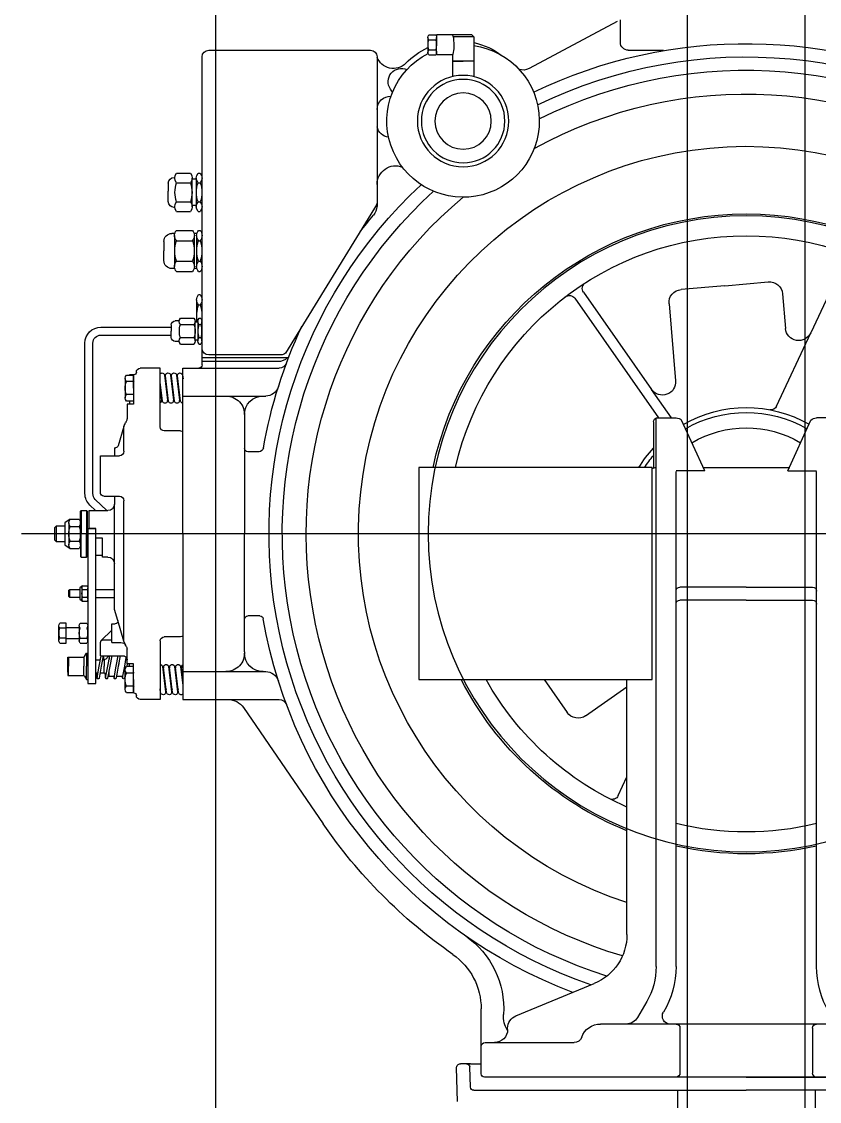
# Model space of a CAD drawing. Extents: x -678900 to 2378000, y 0 to 1840591.
# Drawn here: x -149055 to -148453, y 694482 to 695297 of the extents above; entities that cross this region are included whole.
import ezdxf

# ---------------------------------------------------------------- set-up
doc = ezdxf.new("R2010")
doc.units = 0
doc.header["$LTSCALE"] = 1000
doc.header["$MEASUREMENT"] = 0
doc.header["$PDMODE"] = 1
doc.linetypes.add('DASH', pattern=[0.35, 0.25, -0.1])
doc.layers.get('0').update_dxf_attribs({"linetype": 'CONTINUOUS'})
doc.layers.get('DEFPOINTS').update_dxf_attribs({"color": 8, "linetype": 'CONTINUOUS'})
for name, color, linetype in [('AD-DIMS-INSD', 73, 'CONTINUOUS'), ('AE-ELEV-4', 251, 'CONTINUOUS'), ('AE-HDWR-COVR', 8, 'CONTINUOUS'), ('C-XREF-INT', 7, 'CONTINUOUS')]:
    doc.layers.add(name, color=color, linetype=linetype)
doc.styles.add('TH-STYLE3', font='TSSDENG', dxfattribs={"width": 0.7, "bigfont": 'TSSDCHN'})
doc.dimstyles.new('TH-DIM50', dxfattribs={"dimscale": 50, "dimtxt": 2.5, "dimasz": 1, "dimexe": 1, "dimexo": 1, "dimgap": 1.5, "dimtad": 1, "dimdec": 0, "dimdsep": 46, "dimtxsty": 'TH-STYLE3', "dimblk1": 'ARCHTICK', "dimblk2": 'ARCHTICK', "dimsah": 1, "dimcen": -1, "dimclrd": 256, "dimclre": 256, "dimclrt": 256, "dimazin": 0, "dimtfac": 1, "dimtdec": 0, "dimtix": 1, "dimtmove": 2, "dimatfit": 0, "dimldrblk": 'ARCHTICK', "dimfxl": 0, "dimtolj": 1, "dimtzin": 0, "dimlwd": -1, "dimlwe": -1, "dimarcsym": 0})

# ---------------------------------------------------------------- blocks, each defined once
blk = doc.blocks.new('_ArchTick')
at = {"color": 0, "linetype": 'ByBlock', "const_width": 0.4}
blk.add_lwpolyline([(-0.5, -0.5), (0.5, 0.5)], dxfattribs=at)
blk = doc.blocks.new('*D488')
at = {"layer": 'AD-DIMS-INSD'}
for p, q in [((4637.68, 15190), (4093.99, 15190)), ((4143.99, 11710), (4143.99, 15190)), ((4637.68, 11710), (4093.99, 11710))]:
    blk.add_line(p, q, dxfattribs=at)
at = {"layer": 'DEFPOINTS', "color": 0}
for p in [(4143.99, 15190), (4687.68, 15190), (4687.68, 11710)]:
    blk.add_point(p, dxfattribs=at)
at = {"layer": 'AD-DIMS-INSD', "xscale": 50, "yscale": 50, "zscale": 50}
for p, rotation in [((4143.99, 15190), 90), ((4143.99, 11710), 270)]:
    blk.add_blockref('_ArchTick', p, dxfattribs=dict(at, rotation=rotation))
at = {"layer": 'AD-DIMS-INSD', "insert": (4006.49, 13537.17), "char_height": 125, "attachment_point": 5, "rotation": 90, "style": 'TH-STYLE3'}
blk.add_mtext('\\A1;4350', dxfattribs=at)
blk = doc.blocks.new('冲顶')
at = {"layer": 'AE-ELEV-4'}
for p, q in [((1333804.92, 856099.89), (1333804.92, 858599.89)), ((1333893.92, 858599.89), (1333893.92, 856099.89))]:
    blk.add_line(p, q, dxfattribs=at)
at = {"layer": 'AE-ELEV-4', "ltscale": 0.25}
for p, q in [((1333944.42, 858010.89), (1333944.42, 858027.89)), ((1333946.85, 858026.6), (1334013.26, 857991.13)), ((1334055.02, 858014.95), (1334056.52, 858016.45)), ((1334055.02, 858014.95), (1334070.25, 858014.95)), ((1334055.02, 858014.95), (1334055.02, 858008.39)), ((1334056.52, 858016.45), (1334083.02, 858016.45)), ((1334069.68, 858008.55), (1334070.02, 858013.96)), ((1334070.02, 858013.96), (1334070.4, 858015.59)), ((1334070.4, 858015.59), (1334071.02, 858016.45)), ((1334071.02, 858016.45), (1334071.02, 858016.45)), ((1334083.02, 858016.45), (1334083.02, 858008.95)), ((1334083.02, 858005.36), (1334083.02, 858014.58)), ((1334088.83, 858016.46), (1334083.72, 858016.46)), ((1334088.83, 858012.7), (1334083.72, 858012.7)), ((1334089.52, 858014.58), (1334089.52, 858003.32)), ((1333938.42, 858004.89), (1333911.92, 858004.89)), ((1333911.92, 858004.89), (1333912.11, 858004.8)), ((1334055.02, 858008.39), (1334055.02, 857996.75)), ((1334069.79, 858005.93), (1334069.68, 858008.55)), ((1334070.54, 858001.96), (1334069.79, 858005.93)), ((1334083.02, 858001.45), (1334083.02, 858008.95)), ((1334083.02, 858003.32), (1334083.02, 858005.36)), ((1334088.83, 858005.2), (1334083.72, 858005.2)), ((1334254.92, 858004.89), (1334132.92, 858004.89)), ((1334254.92, 858004.89), (1334133.17, 858004.89)), ((1334055.02, 857996.75), (1334063.02, 857996.75)), ((1334055.02, 857996.75), (1334071.02, 857996.75)), ((1334055.02, 857996.75), (1334055.02, 857985.01)), ((1334071.02, 857996.75), (1334063.02, 857996.75)), ((1334071.02, 858001.45), (1334070.54, 858001.96)), ((1334071.02, 858001.45), (1334071.02, 857996.75)), ((1334071.02, 858001.45), (1334083.02, 858001.45)), ((1334071.02, 857996.75), (1334071.02, 857985.01)), ((1334088.83, 858001.45), (1334083.72, 858001.45)), ((1334127.92, 857999.93), (1334127.92, 857886.92)), ((1334259.92, 857779.89), (1334259.92, 857999.89)), ((1334259.92, 857779.89), (1334259.92, 857999.89)), ((1334259.92, 857767.39), (1334259.92, 857999.89)), ((1334116.24, 857973.23), (1334117.83, 857975.54)), ((1334259.92, 857886.8), (1334259.92, 857908.48)), ((1334263, 857912.1), (1334261.27, 857912.1)), ((1334264.34, 857908.48), (1334264.34, 857886.8)), ((1334264.34, 857907.51), (1334267.44, 857907.51)), ((1334267.44, 857886.8), (1334267.44, 857908.48)), ((1334279.13, 857912.1), (1334268.78, 857912.1)), ((1334280.39, 857908.98), (1334280.97, 857908.98)), ((1334263, 857904.87), (1334261.27, 857904.87)), ((1334279.13, 857904.87), (1334268.78, 857904.87)), ((1334285.39, 857904.56), (1334285.39, 857898.64)), ((1334285.39, 857890.72), (1334285.39, 857898.64)), ((1334127.92, 857888.89), (1334197.07, 857776.28)), ((1334263, 857890.41), (1334261.27, 857890.41)), ((1334279.13, 857890.41), (1334268.78, 857890.41)), ((1334263, 857883.18), (1334261.27, 857883.18)), ((1334264.34, 857887.77), (1334267.52, 857887.77)), ((1334279.13, 857883.18), (1334268.78, 857883.18)), ((1334280.39, 857886.3), (1334280.97, 857886.3)), ((1334259.92, 857841.7), (1334259.92, 857865.08)), ((1334262.57, 857868.98), (1334261.37, 857868.98)), ((1334263.82, 857866.64), (1334265.92, 857866.64)), ((1334264.03, 857865.08), (1334264.03, 857841.7)), ((1334265.71, 857841.7), (1334265.71, 857865.08)), ((1334279.26, 857868.98), (1334267.16, 857868.98)), ((1334280.5, 857866.64), (1334282.71, 857866.64)), ((1334280.71, 857865.08), (1334280.71, 857841.7)), ((1334262.57, 857861.18), (1334261.37, 857861.18)), ((1334279.26, 857861.18), (1334267.16, 857861.18)), ((1334288.71, 857860.64), (1334288.71, 857853.39)), ((1334288.71, 857846.14), (1334288.71, 857853.39)), ((1333775.16, 857846.5), (1333800.79, 857791.5)), ((1334262.57, 857845.6), (1334261.37, 857845.6)), ((1334263.82, 857840.14), (1334265.92, 857840.14)), ((1334279.26, 857845.6), (1334267.16, 857845.6)), ((1334280.5, 857840.14), (1334282.71, 857840.14)), ((1334262.57, 857837.8), (1334261.37, 857837.8)), ((1334279.26, 857837.8), (1334267.16, 857837.8)), ((1333865.71, 857827.18), (1333832.83, 857830.06)), ((1333865.71, 857827.18), (1333898.58, 857824.31)), ((1333822, 857820.97), (1333819.82, 857794.86)), ((1333978.78, 857817.67), (1333915.58, 857727.39)), ((1333972.23, 857822.25), (1333920.86, 857748.88)), ((1334259.92, 857799.69), (1334259.92, 857816.58)), ((1334262.58, 857820.48), (1334261.38, 857820.48)), ((1334264.03, 857816.58), (1334264.03, 857799.59)), ((1333907.67, 857813.47), (1333902.7, 857755.49)), ((1334262.58, 857812.68), (1334261.38, 857812.68)), ((1334260.03, 857785.53), (1334260.03, 857800.25)), ((1334262.12, 857802.7), (1334260.95, 857802.7)), ((1334263.03, 857800.25), (1334263.03, 857785.53)), ((1334263.03, 857799.59), (1334265.13, 857799.59)), ((1334265.13, 857785.53), (1334265.13, 857800.25)), ((1334276.22, 857802.7), (1334266.05, 857802.7)), ((1334277.07, 857800.59), (1334280.13, 857800.59)), ((1333826.5, 857736.38), (1333800.79, 857791.5)), ((1334262.12, 857797.8), (1334260.95, 857797.8)), ((1334276.22, 857797.8), (1334266.05, 857797.8)), ((1334283.13, 857797.59), (1334283.13, 857792.89)), ((1334283.13, 857797.59), (1334283.13, 857792.89)), ((1334336.27, 857795.89), (1334283.13, 857795.89)), ((1334283.13, 857788.19), (1334283.13, 857792.89)), ((1334283.13, 857788.19), (1334283.13, 857792.89)), ((1334262.12, 857787.98), (1334260.95, 857787.98)), ((1334262.12, 857783.07), (1334260.95, 857783.07)), ((1334263.03, 857786.19), (1334265.19, 857786.19)), ((1334276.22, 857787.98), (1334266.05, 857787.98)), ((1334276.22, 857783.07), (1334266.05, 857783.07)), ((1334277.07, 857785.19), (1334280.13, 857785.19)), ((1334336.27, 857789.89), (1334283.13, 857789.89)), ((1334342.27, 857680.65), (1334342.27, 857783.89)), ((1334348.27, 857680.65), (1334348.27, 857783.89)), ((1334200.53, 857774.89), (1334254.92, 857774.89)), ((1334259.92, 857772.89), (1334194.69, 857772.89)), ((1334202.7, 857769.89), (1334259.92, 857769.89)), ((1334274.42, 857764.89), (1334201.87, 857764.89)), ((1334274.66, 857759.7), (1334274.31, 857756.8)), ((1334274.42, 857639.89), (1334274.42, 857764.89)), ((1334276.23, 857740.08), (1334278.49, 857759.08)), ((1334279.18, 857759.7), (1334276.92, 857740.7)), ((1334278.84, 857756.8), (1334278.49, 857759.7)), ((1334280.76, 857740.08), (1334283.02, 857759.08)), ((1334280.76, 857740.08), (1334283.02, 857759.08)), ((1334283.71, 857759.7), (1334281.45, 857740.7)), ((1334283.36, 857756.8), (1334283.02, 857759.7)), ((1334285.28, 857740.08), (1334287.54, 857759.08)), ((1334285.28, 857740.08), (1334287.54, 857759.08)), ((1334288.23, 857759.7), (1334285.97, 857740.7)), ((1334287.89, 857756.8), (1334287.54, 857759.7)), ((1334291.51, 857764.89), (1334306.51, 857764.89)), ((1334291.51, 857755.39), (1334291.51, 857764.89)), ((1334311.56, 857759.89), (1334314.56, 857759.84)), ((1334311.56, 857755.39), (1334311.56, 857759.89)), ((1334311.56, 857759.7), (1334311.56, 857740.07)), ((1334317.05, 857759.7), (1334311.56, 857759.7)), ((1334314.56, 857759.84), (1334314.56, 857759.7)), ((1334289.8, 857740.08), (1334291.51, 857754.47)), ((1334289.8, 857740.08), (1334291.51, 857754.47)), ((1334291.51, 857744.39), (1334291.51, 857755.39)), ((1334311.56, 857749.89), (1334311.56, 857755.39)), ((1334311.56, 857754.8), (1334317.05, 857754.8)), ((1334317.96, 857757.25), (1334317.96, 857742.53)), ((1333905.81, 857727.39), (1333920.86, 857748.88)), ((1334274.42, 857743.89), (1334211.74, 857743.89)), ((1334276.92, 857740.08), (1334276.58, 857742.98)), ((1334281.45, 857740.08), (1334281.1, 857742.98)), ((1334285.97, 857740.08), (1334285.62, 857742.98)), ((1334290.49, 857740.08), (1334290.15, 857742.98)), ((1334291.51, 857749.29), (1334290.49, 857740.7)), ((1334291.51, 857733.89), (1334291.51, 857744.39)), ((1334291.51, 857720.7), (1334291.51, 857744.39)), ((1334311.56, 857749.89), (1334311.56, 857744.39)), ((1334311.56, 857744.98), (1334317.05, 857744.98)), ((1334311.56, 857744.39), (1334311.56, 857737.89)), ((1334311.56, 857740.07), (1334317.05, 857740.07)), ((1334311.56, 857737.89), (1334316.56, 857737.89)), ((1334314.56, 857740.07), (1334314.56, 857737.84)), ((1334316.56, 857737.89), (1334316.56, 857726.9)), ((1333781.42, 857727.39), (1333796.42, 857727.39)), ((1333917.42, 857727.39), (1333902.42, 857727.39)), ((1333917.42, 857695.89), (1333917.42, 857727.39)), ((1334227.97, 857728.97), (1334227.97, 857639.89)), ((1333818.13, 857687.4), (1333800.67, 857725.63)), ((1333880.72, 857687.4), (1333898.18, 857725.63)), ((1333919.42, 857724.39), (1333919.42, 857689.55)), ((1334276.16, 857717.6), (1334288.41, 857717.6)), ((1334317.3, 857724.6), (1334317.59, 857723.99)), ((1334318.84, 857720.99), (1334323.24, 857706.32)), ((1334318.84, 857702.27), (1334318.84, 857720.99)), ((1334216.92, 857701.89), (1334225.49, 857701.89)), ((1334326.06, 857704.89), (1334325.15, 857704.89)), ((1334326.06, 857704.89), (1334326.06, 857699.26)), ((1334326.06, 857702.14), (1334326.06, 857698.77)), ((1333917.42, 857313.29), (1333917.42, 857695.89)), ((1334336.56, 857698.77), (1334322.34, 857698.77)), ((1334336.56, 857670.19), (1334336.56, 857698.77)), ((1333818.13, 857687.4), (1333796.42, 857687.4)), ((1333796.42, 857313.29), (1333796.42, 857686.9)), ((1333881.85, 857689.89), (1333816.57, 857689.89)), ((1333880.72, 857687.4), (1333902.42, 857687.4)), ((1333902.42, 857313.29), (1333902.42, 857686.9)), ((1333920.29, 857689.89), (1334094.42, 857689.89)), ((1333920.29, 857529.89), (1333920.29, 857689.89)), ((1334094.42, 857689.89), (1334096.42, 857689.89)), ((1334096.42, 857689.89), (1334096.42, 857529.89)), ((1334342.27, 857670.24), (1334342.27, 857680.65)), ((1334348.27, 857670.24), (1334348.27, 857680.65)), ((1334318.84, 857558.79), (1334318.84, 857664.85)), ((1334334.06, 857668.35), (1334322.34, 857668.35)), ((1334326.06, 857668.35), (1334326.06, 857662.39)), ((1334326.06, 857600.89), (1334326.06, 857662.39)), ((1334331.71, 857657.43), (1334340.45, 857665.94)), ((1334340.27, 857657.39), (1334344.64, 857661.64)), ((1334345.06, 857657.39), (1334331.06, 857657.39)), ((1334345.06, 857646.39), (1334345.06, 857657.39)), ((1334347.06, 857657.39), (1334346.56, 857656.89)), ((1334346.56, 857656.89), (1334346.56, 857646.39)), ((1334347.06, 857657.39), (1334347.06, 857639.89)), ((1334351.06, 857657.39), (1334347.06, 857657.39)), ((1334351.06, 857657.39), (1334351.06, 857639.89)), ((1334351.56, 857656.89), (1334351.06, 857657.39)), ((1334351.56, 857646.39), (1334351.56, 857656.89)), ((1334345.06, 857643.8), (1334345.06, 857646.39)), ((1334346.56, 857646.39), (1334346.56, 857639.89)), ((1334351.56, 857631.66), (1334351.56, 857648.12)), ((1334351.56, 857639.89), (1334351.56, 857646.39)), ((1334359.54, 857650.86), (1334352.59, 857650.86)), ((1334359.54, 857645.37), (1334352.59, 857645.37)), ((1334359.54, 857650.86), (1334363.56, 857648.12)), ((1334360.56, 857648.12), (1334360.56, 857631.66)), ((1334363.56, 857648.12), (1334363.56, 857631.66)), ((1334369.86, 857645.89), (1334363.56, 857645.89)), ((1334371.06, 857644.69), (1334369.86, 857645.89)), ((1334369.86, 857633.89), (1334369.86, 857645.89)), ((1334371.06, 857635.09), (1334371.06, 857644.69)), ((1333302.78, 857639.89), (1334396.06, 857639.89)), ((1334227.97, 857550.81), (1334227.97, 857639.89)), ((1334274.42, 857639.89), (1334274.42, 857514.89)), ((1334335.06, 857636.56), (1334340.06, 857636.56)), ((1334335.06, 857623.61), (1334335.06, 857636.56)), ((1334340.06, 857643.8), (1334345.06, 857643.8)), ((1334340.06, 857639.89), (1334340.06, 857643.8)), ((1334340.06, 857631.79), (1334340.06, 857643.8)), ((1334346.06, 857643.8), (1334340.06, 857643.8)), ((1334340.06, 857638.39), (1334340.06, 857639.89)), ((1334340.06, 857633.39), (1334340.06, 857638.39)), ((1334346.06, 857643.8), (1334346.06, 857631.79)), ((1334346.56, 857633.39), (1334346.56, 857639.89)), ((1334347.06, 857622.39), (1334347.06, 857639.89)), ((1334351.06, 857622.39), (1334351.06, 857639.89)), ((1334351.56, 857639.89), (1334351.56, 857633.39)), ((1334340.06, 857623.61), (1334340.06, 857633.39)), ((1334340.06, 857613.8), (1334340.06, 857631.79)), ((1334346.06, 857631.79), (1334346.06, 857598.89)), ((1334346.56, 857622.89), (1334346.56, 857633.39)), ((1334351.56, 857633.39), (1334351.56, 857622.89)), ((1334359.54, 857634.41), (1334352.59, 857634.41)), ((1334359.54, 857628.92), (1334352.59, 857628.92)), ((1334363.56, 857631.66), (1334359.54, 857628.92)), ((1334363.56, 857633.89), (1334369.86, 857633.89)), ((1334369.86, 857633.89), (1334371.06, 857635.09)), ((1334331.06, 857622.39), (1334335.06, 857622.39)), ((1334335.06, 857623.61), (1334340.06, 857623.61)), ((1334335.06, 857622.39), (1334335.06, 857623.61)), ((1334347.06, 857622.39), (1334346.56, 857622.89)), ((1334351.06, 857622.39), (1334347.06, 857622.39)), ((1334351.56, 857622.89), (1334351.06, 857622.39)), ((1334340.06, 857602.89), (1334340.06, 857613.8)), ((1333849.42, 857599.73), (1333799.42, 857599.73)), ((1333849.42, 857599.73), (1333899.42, 857599.73)), ((1334326.06, 857588.89), (1334326.06, 857600.89)), ((1334340.06, 857597.89), (1334326.06, 857597.89)), ((1334340.06, 857598.89), (1334340.06, 857602.89)), ((1334340.06, 857590.89), (1334340.06, 857598.89)), ((1334346.06, 857590.56), (1334346.06, 857599.22)), ((1334346.06, 857598.89), (1334346.06, 857590.89)), ((1334350.03, 857600.66), (1334346.6, 857600.66)), ((1334350.03, 857597.78), (1334346.6, 857597.78)), ((1334350.03, 857600.66), (1334352.06, 857599.22)), ((1334350.56, 857599.22), (1334350.56, 857590.56)), ((1334352.06, 857599.22), (1334352.06, 857590.56)), ((1334359.73, 857597.89), (1334352.06, 857597.89)), ((1334359.73, 857591.89), (1334359.73, 857597.89)), ((1334360.33, 857597.29), (1334359.73, 857597.89)), ((1334360.33, 857592.49), (1334360.33, 857597.29)), ((1333849.42, 857589.89), (1333799.42, 857589.89)), ((1333849.42, 857589.89), (1333899.42, 857589.89)), ((1334326.06, 857591.89), (1334326.24, 857591.89)), ((1334340.06, 857591.89), (1334326.06, 857591.89)), ((1334326.06, 857582.89), (1334326.06, 857588.89)), ((1334340.06, 857572.4), (1334340.06, 857590.89)), ((1334346.06, 857590.89), (1334346.06, 857586.89)), ((1334350.03, 857592), (1334346.6, 857592)), ((1334350.03, 857589.12), (1334346.6, 857589.12)), ((1334352.06, 857590.56), (1334350.03, 857589.12)), ((1334352.06, 857591.89), (1334359.73, 857591.89)), ((1334359.73, 857591.89), (1334360.33, 857592.49)), ((1334323.54, 857574.46), (1334326.06, 857582.89)), ((1334346.06, 857586.89), (1334346.06, 857579.89)), ((1334346.06, 857579.89), (1334346.06, 857572.4)), ((1334216.3, 857577.89), (1334225.49, 857577.89)), ((1334318.84, 857558.79), (1334323.54, 857574.46)), ((1334328.06, 857571.89), (1334325.45, 857571.89)), ((1334328.06, 857557.89), (1334328.06, 857571.89)), ((1334340.06, 857565.2), (1334340.06, 857572.4)), ((1334346.06, 857572.4), (1334346.06, 857565.2)), ((1334351.87, 857572.4), (1334346.76, 857572.4)), ((1334362.57, 857557.38), (1334362.57, 857572.4)), ((1334362.57, 857572.4), (1334367.17, 857572.4)), ((1334335.98, 857559.3), (1334328.06, 857567.22)), ((1334340.06, 857556.51), (1334340.06, 857565.2)), ((1334346.06, 857559.26), (1334346.06, 857570.52)), ((1334346.06, 857565.2), (1334346.06, 857559.4)), ((1334352.56, 857570.52), (1334352.56, 857559.26)), ((1334352.56, 857568.89), (1334362.17, 857568.89)), ((1334362.57, 857560.89), (1334362.57, 857568.89)), ((1334362.57, 857568.64), (1334367.17, 857568.64)), ((1334367.87, 857559.26), (1334367.87, 857570.52)), ((1334276.16, 857562.18), (1334288.41, 857562.18)), ((1334291.51, 857559.08), (1334291.51, 857535.39)), ((1334317.3, 857555.18), (1334317.59, 857555.79)), ((1334328.06, 857557.89), (1334321.11, 857557.89)), ((1334334.56, 857559.89), (1334328.06, 857559.89)), ((1334336.56, 857547.89), (1334336.56, 857557.89)), ((1334340.06, 857554.99), (1334340.06, 857556.51)), ((1334340.06, 857547.89), (1334340.06, 857554.99)), ((1334346.06, 857559.4), (1334346.06, 857558.19)), ((1334346.06, 857558.19), (1334346.06, 857550.89)), ((1334351.87, 857561.14), (1334346.76, 857561.14)), ((1334351.87, 857557.38), (1334346.76, 857557.38)), ((1334362.17, 857560.89), (1334352.56, 857560.89)), ((1334362.57, 857561.14), (1334367.17, 857561.14)), ((1334367.17, 857557.38), (1334362.57, 857557.38)), ((1334316.56, 857541.89), (1334316.56, 857552.88)), ((1334318.29, 857539.89), (1334317.07, 857546.55)), ((1334318.37, 857547.64), (1334321.77, 857547.64)), ((1334336.56, 857547.89), (1334319.56, 857547.89)), ((1334321.38, 857547.64), (1334321.42, 857547.89)), ((1334321.7, 857547.89), (1334323.16, 857539.89)), ((1334324.69, 857539.89), (1334323.22, 857547.89)), ((1334323.29, 857547.64), (1334328.17, 857547.64)), ((1334324.69, 857539.89), (1334323.47, 857546.55)), ((1334327.78, 857547.64), (1334327.82, 857547.89)), ((1334327.78, 857547.64), (1334327.82, 857547.89)), ((1334328.1, 857547.89), (1334329.56, 857539.89)), ((1334328.1, 857547.89), (1334329.56, 857539.89)), ((1334331.09, 857539.89), (1334329.62, 857547.89)), ((1334331.09, 857539.89), (1334329.62, 857547.89)), ((1334329.69, 857547.64), (1334330.12, 857547.64)), ((1334330.12, 857547.64), (1334330.12, 857545.19)), ((1334330.54, 857547.46), (1334332.65, 857545.36)), ((1334333.68, 857544.89), (1334334.22, 857547.89)), ((1334334.18, 857547.64), (1334334.22, 857547.89)), ((1334334.5, 857547.89), (1334335.12, 857544.47)), ((1334334.5, 857547.89), (1334335.96, 857539.89)), ((1334337.49, 857539.89), (1334336.02, 857547.89)), ((1334340.06, 857544.89), (1334340.06, 857547.89)), ((1334347.04, 857549.89), (1334346.03, 857549.89)), ((1334346.06, 857550.89), (1334346.06, 857528.89)), ((1334348.6, 857547.19), (1334347.04, 857549.89)), ((1334347.04, 857549.89), (1334347.04, 857539.89)), ((1334360.91, 857546.89), (1334349.11, 857546.89)), ((1334349.11, 857546.89), (1334349.11, 857539.89)), ((1334360.7, 857546.89), (1334360.7, 857539.89)), ((1334361.11, 857546.69), (1334360.91, 857546.89)), ((1334361.11, 857544.79), (1334361.11, 857546.69)), ((1334276.14, 857539.7), (1334274.42, 857525.31)), ((1334276.14, 857539.7), (1334274.42, 857525.31)), ((1334274.42, 857530.49), (1334275.45, 857539.08)), ((1334275.45, 857539.7), (1334275.79, 857536.8)), ((1334277.71, 857520.08), (1334279.97, 857539.08)), ((1334280.66, 857539.7), (1334278.4, 857520.7)), ((1334280.66, 857539.7), (1334278.4, 857520.7)), ((1334279.97, 857539.7), (1334280.32, 857536.8)), ((1334282.23, 857520.08), (1334284.49, 857539.08)), ((1334285.18, 857539.7), (1334282.92, 857520.7)), ((1334285.18, 857539.7), (1334282.92, 857520.7)), ((1334284.49, 857539.7), (1334284.84, 857536.8)), ((1334286.76, 857520.08), (1334289.02, 857539.08)), ((1334289.71, 857539.7), (1334287.45, 857520.7)), ((1334289.02, 857539.7), (1334289.36, 857536.8)), ((1334291.51, 857545.89), (1334291.51, 857535.39)), ((1334311.56, 857541.89), (1334316.56, 857541.89)), ((1334311.56, 857535.39), (1334311.56, 857541.89)), ((1334311.56, 857520.07), (1334311.56, 857539.7)), ((1334311.56, 857539.7), (1334317.05, 857539.7)), ((1334314.56, 857539.7), (1334314.56, 857541.94)), ((1334316.39, 857541.89), (1334316.76, 857539.89)), ((1334316.76, 857539.89), (1334316.79, 857539.7)), ((1334319.86, 857531.27), (1334318.29, 857539.89)), ((1334322.79, 857541.89), (1334323.16, 857539.89)), ((1334323.16, 857539.89), (1334324.79, 857531.01)), ((1334323.16, 857539.89), (1334323.19, 857539.7)), ((1334326.26, 857531.27), (1334324.69, 857539.89)), ((1334326.26, 857531.27), (1334324.69, 857539.89)), ((1334329.56, 857539.89), (1334331.19, 857531.01)), ((1334329.56, 857539.89), (1334331.19, 857531.01)), ((1334332.66, 857531.27), (1334331.09, 857539.89)), ((1334332.66, 857531.27), (1334331.09, 857539.89)), ((1334335.05, 857544.89), (1334333.78, 857544.89)), ((1334333.78, 857544.89), (1334333.78, 857539.89)), ((1334333.78, 857534.89), (1334333.78, 857539.89)), ((1334335.96, 857539.89), (1334337.59, 857531.01)), ((1334340.06, 857544.89), (1334336.57, 857544.89)), ((1334339.06, 857531.27), (1334337.49, 857539.89)), ((1334340.06, 857531.89), (1334340.06, 857544.89)), ((1334347.04, 857529.89), (1334347.04, 857539.89)), ((1334349.11, 857532.89), (1334349.11, 857539.89)), ((1334360.7, 857532.89), (1334360.7, 857539.89)), ((1334360.91, 857532.89), (1334360.91, 857539.89)), ((1334361.11, 857539.89), (1334361.11, 857544.79)), ((1334361.11, 857535.39), (1334361.11, 857539.89)), ((1334361.11, 857539.89), (1334361.11, 857534.99)), ((1334274.42, 857535.89), (1334211.93, 857535.89)), ((1334291.51, 857535.39), (1334291.51, 857524.39)), ((1334311.56, 857529.89), (1334311.56, 857535.39)), ((1334311.56, 857534.8), (1334317.05, 857534.8)), ((1334317.72, 857532.14), (1334318.18, 857532.14)), ((1334317.96, 857522.53), (1334317.96, 857537.25)), ((1334317.96, 857533.3), (1334318.39, 857531.01)), ((1334319.7, 857532.14), (1334324.58, 857532.14)), ((1334320.07, 857532.14), (1334319.86, 857531.01)), ((1334324.36, 857533.3), (1334324.79, 857531.01)), ((1334326.1, 857532.14), (1334330.12, 857532.14)), ((1334326.47, 857532.14), (1334326.26, 857531.01)), ((1334326.47, 857532.14), (1334326.26, 857531.01)), ((1334330.12, 857532.14), (1334330.12, 857536.85)), ((1334330.54, 857532.32), (1334330.88, 857532.66)), ((1334332.17, 857533.95), (1334332.65, 857534.42)), ((1334333.36, 857534.83), (1334332.66, 857531.01)), ((1334332.87, 857532.14), (1334332.66, 857531.01)), ((1334336.87, 857534.89), (1334333.78, 857534.89)), ((1334340.06, 857534.89), (1334338.4, 857534.89)), ((1334339.76, 857534.83), (1334339.06, 857531.01)), ((1334340.06, 857526.89), (1334340.06, 857531.89)), ((1334348.6, 857532.59), (1334347.04, 857529.89)), ((1334360.91, 857532.89), (1334349.11, 857532.89)), ((1334361.11, 857533.09), (1334360.91, 857532.89)), ((1334361.11, 857533.09), (1334360.91, 857532.89)), ((1334361.11, 857535.39), (1334361.11, 857534.99)), ((1334361.11, 857534.99), (1334361.11, 857533.09)), ((1334361.11, 857534.99), (1334361.11, 857533.09)), ((1334094.42, 857529.89), (1333920.29, 857529.89)), ((1333939.42, 857337.46), (1333939.42, 857529.89)), ((1333970.58, 857502.58), (1333939.42, 857524.38)), ((1334001.91, 857529.89), (1333984.51, 857505.04)), ((1334096.42, 857529.89), (1334094.42, 857529.89)), ((1334278.05, 857522.98), (1334278.4, 857520.08)), ((1334282.58, 857522.98), (1334282.92, 857520.08)), ((1334287.1, 857522.98), (1334287.45, 857520.08)), ((1334291.28, 857520.08), (1334291.62, 857522.98)), ((1334291.51, 857524.39), (1334291.51, 857514.89)), ((1334311.56, 857529.89), (1334311.56, 857524.39)), ((1334311.56, 857524.98), (1334317.05, 857524.98)), ((1334311.56, 857524.39), (1334311.56, 857519.89)), ((1334346.06, 857526.89), (1334340.06, 857526.89)), ((1334347.04, 857529.89), (1334346.03, 857529.89)), ((1334346.06, 857528.89), (1334346.06, 857526.89)), ((1334240.3, 857514.89), (1334201.87, 857514.89)), ((1334274.42, 857514.89), (1334240.3, 857514.89)), ((1334291.51, 857514.89), (1334306.51, 857514.89)), ((1334317.05, 857520.07), (1334311.56, 857520.07)), ((1334311.56, 857519.89), (1334314.56, 857519.94)), ((1334314.56, 857519.94), (1334314.56, 857520.07)), ((1334228.75, 857508.8), (1334168.64, 857421.1)), ((1333945.96, 857442.36), (1333939.42, 857456.36)), ((1334023.25, 857275.99), (1333964.11, 857300.51)), ((1333924.53, 857286.79), (1333931.39, 857274.89)), ((1334049.42, 857239.89), (1334049.42, 857281.46)), ((1333739.42, 857269.89), (1333959.42, 857269.89)), ((1333799.42, 857266.89), (1333799.42, 857232.89)), ((1333899.42, 857266.89), (1333899.42, 857232.89)), ((1334029.42, 857265.89), (1334029.42, 857266.75)), ((1334046.42, 857255.89), (1333979.22, 857255.89)), ((1334049.42, 857232.39), (1334049.42, 857252.18)), ((1334057.42, 857239.89), (1334049.42, 857239.89)), ((1334057.42, 857239.89), (1334065.02, 857239.89)), ((1334057.5, 857222.3), (1334058.03, 857237.48)), ((1334067.13, 857211.5), (1334068.01, 857236.79)), ((1333849.42, 857229.89), (1333651.92, 857229.89)), ((1333711.77, 857229.89), (1333987.08, 857229.89)), ((1333849.42, 857229.89), (1334046.92, 857229.89)), ((1333643.85, 857219.89), (1333849.42, 857219.89)), ((1333797.42, 857219.89), (1333797.42, 857197.89)), ((1334055, 857219.89), (1333849.42, 857219.89)), ((1333901.42, 857219.89), (1333901.42, 857197.89))]:
    blk.add_line(p, q, dxfattribs=at)
for radius in [34.5, 31.5, 21.25]:
    blk.add_circle((1334063.02, 857951.45), radius, dxfattribs=at)
at = {"layer": 'AE-ELEV-4'}
blk.add_circle((1333849.42, 857639.89), 240, dxfattribs=at)
at = {"layer": 'AE-ELEV-4', "ltscale": 0.25}
for centre, radius, start, end in [((1334085.89, 858014.58), 2.87, 139.11761, 220.88239), ((1334094.28, 858008.95), 11.21, 160.43422, 199.56578), ((1334086.66, 858014.58), 2.87, 319.11761, 40.88239), ((1334078.27, 858008.95), 11.21, 340.43422, 19.56578), ((1333849.42, 857639.89), 370, 64.30657, 169.90042), ((1333914.79, 858010.16), 6, 243.43495, 259.98822), ((1333938.42, 858010.89), 6, 270, 0), ((1334063.02, 857951.45), 57.5, 97.99753, 62.67963), ((1334066.71, 857956.95), 55, 102.26768, 127.11044), ((1334085.89, 858003.32), 2.87, 141.13164, 220.88239), ((1334085.89, 858003.32), 2.87, 139.11761, 141.13164), ((1334086.66, 858003.32), 2.87, 344.11417, 40.88239), ((1334066.28, 857956.19), 55.83, 44.13177, 65.39208), ((1334132.92, 857999.89), 5, 90, 180), ((1334254.92, 857999.89), 5, 0, 90), ((1334254.92, 857999.89), 5, 0, 90), ((1334254.92, 857999.89), 5, 0, 90), ((1333849.42, 857639.89), 360, 64.07155, 188.88621), ((1334086.66, 858003.32), 2.87, 319.11761, 344.11417), ((1334115.68, 858004.12), 13, 224.13177, 340.38421), ((1333849.42, 857639.89), 350, 63.50815, 188.72688), ((1334017.97, 857999.95), 10, 241.89343, 287.06047), ((1334109.58, 857981.19), 10, 325.56625, 114.53674), ((1333849.42, 857639.89), 332, 61.2038, 253.70043), ((1334117.92, 857960.16), 10, 0, 93.00089), ((1334118.17, 857949.25), 10, 276.04328, 347.16143), ((1333849.42, 857639.89), 292.5, 287.92021, 251.73103), ((1334113.92, 857903.69), 14, 0, 111.18276), ((1334265.45, 857908.48), 5.52, 139.11761, 220.88239), ((1334258.82, 857908.48), 5.52, 319.11761, 40.88239), ((1334272.96, 857908.48), 5.52, 139.11761, 220.88239), ((1334274.96, 857908.48), 5.52, 319.11761, 40.88239), ((1334280.97, 857904.56), 4.42, 0, 90), ((1333849.42, 857639.89), 350, 287.49196, 47.62434), ((1333849.42, 857639.89), 350, 287.49196, 47.62434), ((1333849.42, 857639.89), 360, 288.99083, 47.06094), ((1334281.61, 857897.64), 21.59, 160.43422, 199.56578), ((1334242.66, 857897.64), 21.59, 340.43422, 19.56578), ((1334289.12, 857897.64), 21.59, 160.43422, 199.56578), ((1334258.79, 857897.64), 21.59, 340.43422, 19.56578), ((1333849.42, 857639.89), 332, 286.34085, 49.95619), ((1334132.92, 857890.46), 5, 180, 214.9413), ((1334265.45, 857886.8), 5.52, 139.11761, 220.88239), ((1334258.82, 857886.8), 5.52, 319.11761, 40.88239), ((1334272.96, 857886.8), 5.52, 139.11761, 220.88239), ((1334274.96, 857886.8), 5.52, 319.11761, 40.88239), ((1334280.97, 857890.72), 4.42, 270, 0), ((1333849.42, 857639.89), 241.5, 11.94891, 168.05109), ((1334138.17, 857886.92), 10, 180, 220.5474), ((1333849.42, 857639.89), 370, 38.05079, 40.5474), ((1333849.42, 857639.89), 225.01, 12.83922, 167.16078), ((1334265.87, 857865.08), 5.95, 139.11761, 220.88239), ((1334258.07, 857865.08), 5.95, 319.11761, 40.88239), ((1334271.66, 857865.08), 5.95, 139.11761, 220.88239), ((1334274.75, 857865.08), 5.95, 319.11761, 40.88239), ((1334282.71, 857860.64), 6, 0, 90), ((1334283.3, 857853.39), 23.27, 160.43422, 199.56578), ((1334240.64, 857853.39), 23.27, 340.43422, 19.56578), ((1334289.09, 857853.39), 23.27, 160.43422, 199.56578), ((1334257.33, 857853.39), 23.27, 340.43422, 19.56578), ((1334265.87, 857841.7), 5.95, 139.11761, 220.88239), ((1334258.07, 857841.7), 5.95, 319.11761, 40.88239), ((1334271.66, 857841.7), 5.95, 139.11761, 220.88239), ((1334274.75, 857841.7), 5.95, 319.11761, 40.88239), ((1334282.71, 857846.14), 6, 270, 0), ((1333831.96, 857820.1), 10, 85, 175), ((1333897.71, 857814.35), 10, 355, 85), ((1333968.13, 857825.12), 5, 325, 57.86598), ((1333982.88, 857814.8), 5, 52.13402, 145), ((1334265.88, 857816.58), 5.95, 139.11761, 220.88239), ((1334258.08, 857816.58), 5.95, 319.11761, 40.88239), ((1334283.31, 857804.89), 23.27, 160.43422, 188.20876), ((1334240.65, 857804.89), 23.27, 346.83705, 19.56578), ((1334263.78, 857800.25), 3.75, 139.11761, 220.88239), ((1334259.28, 857800.25), 3.75, 319.11761, 40.88239), ((1334268.88, 857800.25), 3.75, 139.11761, 220.88239), ((1334273.38, 857800.25), 3.75, 319.11761, 40.88239), ((1334280.13, 857797.59), 3, 0, 90), ((1333809.86, 857795.73), 10, 205, 355), ((1333849.42, 857639.89), 370, 10.10008, 25.05198), ((1334274.76, 857792.89), 14.65, 160.43422, 199.56578), ((1334248.31, 857792.89), 14.65, 340.43422, 19.56578), ((1334279.85, 857792.89), 14.65, 160.43422, 199.56578), ((1334262.41, 857792.89), 14.65, 340.43422, 19.56578), ((1334336.27, 857783.89), 12, 0, 90), ((1334263.78, 857785.53), 3.75, 139.11761, 220.88239), ((1334259.28, 857785.53), 3.75, 319.11761, 40.88239), ((1334268.88, 857785.53), 3.75, 139.11761, 220.88239), ((1334273.38, 857785.53), 3.75, 319.11761, 40.88239), ((1334280.13, 857788.19), 3, 270, 0), ((1334336.27, 857783.89), 6, 0, 90), ((1334200.53, 857779.89), 5, 226.21466, 270), ((1334254.92, 857779.89), 5, 270, 0), ((1334202.7, 857779.89), 10, 224.427, 270), ((1334201.87, 857770.89), 6, 200.38974, 270), ((1334262.42, 857767.39), 2.5, 180, 270), ((1334276.58, 857759.39), 1.94, 350.8564, 170.8564), ((1334281.1, 857759.39), 1.94, 350.8564, 170.8564), ((1334285.62, 857759.39), 1.94, 350.8564, 170.8564), ((1334290.15, 857759.39), 1.94, 45.2238, 170.8564), ((1334306.51, 857761.89), 3, 0, 90), ((1334311.51, 857761.89), 2, 180, 270), ((1334314.22, 857757.25), 3.75, 319.11761, 40.88239), ((1333912.66, 857754.61), 10, 175, 325), ((1334211.93, 857753.89), 10, 197.4576, 270), ((1334311.16, 857755.29), 0.4, 270, 0), ((1334303.24, 857749.89), 14.65, 340.43422, 19.56578), ((1334213.94, 857729.89), 14, 0, 90), ((1334241.94, 857729.89), 14, 90, 183.75577), ((1334311.16, 857744.49), 0.4, 0, 90), ((1334314.22, 857742.53), 3.75, 319.11761, 40.88239), ((1333849.42, 857639.89), 95.31, 60.10844, 119.80228), ((1333831.03, 857738.49), 5, 205, 278.41871), ((1334274.31, 857740.39), 1.94, 270, 350.8564), ((1334278.84, 857740.39), 1.94, 170.8564, 350.8564), ((1334283.36, 857740.39), 1.94, 170.8564, 350.8564), ((1334287.89, 857740.39), 1.94, 170.8564, 350.8564), ((1334292.41, 857740.39), 1.94, 170.8564, 242.56771), ((1333796.42, 857721.39), 6, 45, 90), ((1333849.42, 857639.89), 91.63, 59.98631, 120.01369), ((1333902.42, 857721.39), 6, 90, 135), ((1333916.42, 857724.39), 3, 0, 90), ((1334320.56, 857726.9), 4, 180, 215.18933), ((1333849.42, 857639.89), 80, 59.18922, 120.81078), ((1334276.16, 857714.5), 3.1, 90, 124.14508), ((1334288.41, 857720.7), 3.1, 270, 0), ((1334303.51, 857716.39), 16, 16.69924, 28.35935), ((1333849.42, 857639.89), 95.31, 31.64233, 42.73831), ((1334217.14, 857705.39), 3.5, 190.10008, 270), ((1334225.49, 857704.39), 2.5, 270, 0), ((1334322.34, 857702.27), 3.5, 180, 270), ((1334325.15, 857706.89), 2, 196.69924, 270), ((1333849.42, 857639.89), 91.63, 33.07065, 40.18705), ((1333917.42, 857683.89), 6, 61.47775, 90), ((1334334.06, 857670.85), 2.5, 270, 0), ((1334336.27, 857670.24), 6, 314.22176, 0), ((1334336.27, 857670.24), 12, 314.22176, 0), ((1334322.34, 857664.85), 3.5, 90, 180), ((1334331.06, 857662.39), 5, 180, 270), ((1334355.75, 857648.12), 4.19, 139.11761, 220.88239), ((1334368.02, 857639.89), 16.38, 160.43422, 199.56578), ((1334356.37, 857648.12), 4.19, 319.11761, 40.88239), ((1334344.11, 857639.89), 16.38, 340.43422, 19.56578), ((1334355.75, 857631.66), 4.19, 139.11761, 220.88239), ((1334356.37, 857631.66), 4.19, 319.11761, 40.88239), ((1334331.06, 857617.39), 5, 90, 180), ((1333799.42, 857596.73), 3, 90, 180), ((1333899.42, 857596.73), 3, 0, 90), ((1334348.27, 857599.22), 2.21, 139.11761, 220.88239), ((1334354.73, 857594.89), 8.62, 160.43422, 199.56578), ((1334348.36, 857599.22), 2.21, 319.11761, 40.88239), ((1334341.9, 857594.89), 8.62, 340.43422, 19.56578), ((1333799.42, 857586.89), 3, 90, 180), ((1333899.42, 857586.89), 3, 0, 90), ((1334348.27, 857590.56), 2.21, 139.11761, 220.88239), ((1334348.36, 857590.56), 2.21, 319.11761, 40.88239), ((1333849.42, 857639.89), 370, 290.71161, 350.02873), ((1334216.3, 857575.39), 2.5, 90, 170.02873), ((1334225.49, 857575.39), 2.5, 0, 90), ((1334325.45, 857573.89), 2, 163.30076, 270), ((1334348.93, 857570.52), 2.87, 139.11761, 220.88239), ((1334349.7, 857570.52), 2.87, 319.11761, 40.88239), ((1334365.01, 857570.52), 2.87, 319.11761, 40.88239), ((1334276.16, 857565.28), 3.1, 235.85492, 270), ((1334357.32, 857564.89), 11.21, 160.43422, 199.56578), ((1334341.31, 857564.89), 11.21, 340.43422, 19.56578), ((1334362.17, 857569.29), 0.4, 270, 0), ((1334356.61, 857564.89), 11.21, 340.43422, 19.56578), ((1334288.41, 857559.08), 3.1, 0, 90), ((1334320.56, 857552.88), 4, 144.81067, 180), ((1334303.51, 857563.39), 16, 331.64065, 343.30076), ((1334321.11, 857553.89), 4, 90, 151.64065), ((1334334.56, 857557.89), 2, 0, 90), ((1334348.93, 857559.26), 2.87, 139.11761, 220.88239), ((1334349.7, 857559.26), 2.87, 319.11761, 40.88239), ((1334362.17, 857560.49), 0.4, 0, 90), ((1334365.01, 857559.26), 2.87, 319.11761, 40.88239), ((1334213.94, 857549.89), 14, 270, 0), ((1334241.94, 857549.89), 14, 176.24423, 270), ((1334319.56, 857544.89), 3, 90, 180), ((1334330.12, 857547.04), 0.6, 45, 90), ((1334349.11, 857547.49), 0.6, 210, 270), ((1334273.53, 857539.39), 1.94, 350.8564, 62.56771), ((1334278.05, 857539.39), 1.94, 350.8564, 170.8564), ((1334282.58, 857539.39), 1.94, 350.8564, 170.8564), ((1334287.1, 857539.39), 1.94, 350.8564, 170.8564), ((1334291.62, 857539.39), 1.94, 90, 170.8564), ((1334314.22, 857537.25), 3.75, 319.11761, 40.88239), ((1334333.78, 857546.49), 1.6, 225, 270), ((1334211.93, 857525.89), 10, 90, 162.5424), ((1334311.16, 857535.29), 0.4, 270, 0), ((1334303.24, 857529.89), 14.65, 340.43422, 19.56578), ((1334319.12, 857531.14), 0.75, 180, 0), ((1334325.52, 857531.14), 0.75, 180, 0), ((1334330.12, 857532.74), 0.6, 270, 315), ((1334331.92, 857531.14), 0.75, 180, 0), ((1334333.78, 857533.29), 1.6, 90, 135), ((1334349.11, 857532.29), 0.6, 90, 150), ((1333849.42, 857639.89), 225.01, 293.57747, 330.73333), ((1333849.42, 857639.89), 241.5, 291.88043, 332.90376), ((1334311.16, 857524.49), 0.4, 0, 90), ((1334314.22, 857522.53), 3.75, 319.11761, 40.88239), ((1334201.87, 857508.89), 6, 90, 159.61026), ((1334240.3, 857500.89), 14, 90, 145.57383), ((1334275.79, 857520.39), 1.94, 225.2238, 350.8564), ((1334280.32, 857520.39), 1.94, 170.8564, 350.8564), ((1334284.84, 857520.39), 1.94, 170.8564, 350.8564), ((1334289.36, 857520.39), 1.94, 170.8564, 350.8564), ((1334306.51, 857517.89), 3, 270, 0), ((1334311.51, 857517.89), 2, 90, 180), ((1333976.32, 857510.77), 10, 235, 325), ((1333950.49, 857444.47), 5, 205, 297.86598), ((1333849.42, 857639.89), 225.01, 256.37602, 283.62398), ((1333849.42, 857639.89), 387, 304.89556, 325.57383), ((1333849.42, 857639.89), 241.5, 257.32258, 282.67742), ((1333979.42, 857337.46), 40, 180, 247.48138), ((1334099.42, 857281.46), 67, 124.89556, 183.67358), ((1334099.42, 857281.46), 50, 124.89556, 180), ((1333729.42, 857313.29), 67, 329.18325, 0), ((1333969.42, 857313.29), 67, 180, 210.81675), ((1333970.42, 857313.29), 53, 180, 210), ((1333906.73, 857275.89), 6, 270, 30.81675), ((1333796.42, 857266.89), 3, 0, 90), ((1333902.42, 857266.89), 3, 90, 180), ((1333940.05, 857279.89), 10, 210, 270), ((1333959.42, 857254.89), 15, 19.47122, 90), ((1334019.42, 857266.75), 10, 0, 67.48138), ((1334012.6, 857275.89), 20, 327.4109, 3.67358), ((1334039.42, 857265.89), 10, 180, 270), ((1333979.22, 857261.89), 6, 199.47122, 270), ((1334046.42, 857252.89), 3, 0, 90), ((1334060.53, 857237.39), 2.5, 90, 178), ((1334065.02, 857236.89), 3, 358, 90), ((1333796.42, 857232.89), 3, 270, 0), ((1333902.42, 857232.89), 3, 180, 270), ((1334046.92, 857232.39), 2.5, 270, 0), ((1334055, 857222.39), 2.5, 270, 358)]:
    blk.add_arc(centre, radius, start, end, dxfattribs=at)
for centre, major_axis, start_param, end_param in [((1334325.52, 857531.14), (0.53, 0.53), 2.356194, 5.497787), ((1334331.92, 857531.14), (-0.53, 0.53), 0.785398, 3.926991), ((1334338.32, 857531.14), (0.53, 0.53), 2.356194, 5.497787)]:
    blk.add_ellipse(centre, major_axis=major_axis, ratio=1, start_param=start_param, end_param=end_param, dxfattribs=at)
blk = doc.blocks.new('电梯标高')
at = {"layer": 'AE-HDWR-COVR', "linetype": 'DASH', "xscale": -1}
blk.add_blockref('冲顶', (1338393.44, -843409.89), dxfattribs=at)
at = {"layer": 'AD-DIMS-INSD'}
dim = blk.add_linear_dim(base=(4143.99, 15190), p1=(4687.68, 11710), p2=(4687.68, 15190), angle=90, text='4350', dimstyle='TH-DIM50', dxfattribs=at)
dim.commit()
dim.dimension.update_dxf_attribs({"geometry": '*D488', "text_midpoint": (4006.49, 13537.17), "dimtype": 129})

msp = doc.modelspace()

# ---------------------------------------------------------------- block references
at = {"layer": 'C-XREF-INT'}
msp.add_blockref('电梯标高', (-153052.49, 680680.78), dxfattribs=at)

doc.saveas('drawing.dxf')
